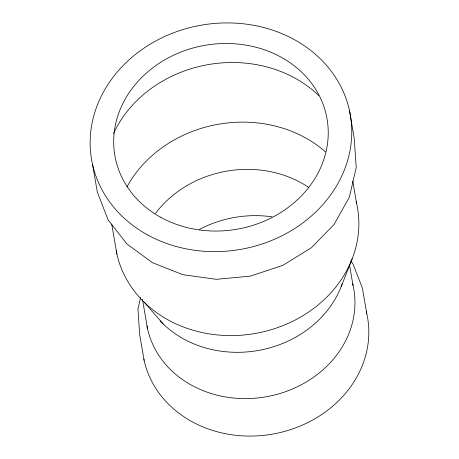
<?xml version="1.0" encoding="UTF-8"?>
<svg xmlns="http://www.w3.org/2000/svg" width="459" height="459" viewBox="0 0 459 459"><rect width="100%" height="100%" fill="white"/><g stroke="black" fill="none" stroke-linecap="round" stroke-linejoin="round"><path stroke-width="0.69" d="M140.678 297.334L137.947 309.085L139.708 334.806L144.126 360.39M341.198 286.559L352.173 258.824M144.551 302.59L163.22 324.008M350.796 261.016L353 263.839L362.352 287.965L366.77 313.549M349.379 110.143L354.164 137.861L356.236 167.552L349.391 197.095L334.089 224.451L311.374 247.745L282.819 265.371L250.396 276.129L216.321 279.313L182.917 274.717L152.434 262.668L126.931 243.987L108.129 219.93L97.319 192.114L92.534 164.402M352.759 181.098L356.637 203.538M349.534 265.164L353.051 285.504M142.451 299.285L147.54 328.742M111.709 224.026L116.913 254.177M342.196 283.869A105.031 91.048 -9.8 0 1 261.395 349.878A105.031 91.048 -9.8 0 1 160.243 320.99M155.624 213.269A105.031 91.048 -9.8 0 1 308.85 187.524M356.15 201.478A122.53 106.224 -9.8 0 1 259.209 332.712A122.53 106.224 -9.8 0 1 116.207 250.712M127.057 186.704A122.53 106.224 -9.8 0 1 325.448 151.854M113.551 133.471A122.53 106.224 -9.8 0 1 318.701 95.518M366.293 311.523A113.78 98.639 -9.8 0 1 277.288 433.193A113.78 98.639 -9.8 0 1 143.828 358.995M352.569 283.473A105.031 91.048 -9.8 0 1 269.72 396.094A105.031 91.048 -9.8 0 1 146.978 326.01M199.464 229.38A105.031 91.048 -9.8 0 1 272.015 216.82M160.879 217.4A107.664 93.332 -9.8 0 0 327.967 139.41A107.664 93.332 -9.8 0 0 174.024 55.011A107.664 93.332 -9.8 0 0 160.879 217.4M147.735 235.002A131.285 113.815 -9.8 0 0 351.445 139.834A131.285 113.815 -9.8 0 0 163.685 36.978A131.285 113.815 -9.8 0 0 147.735 235.002"/></g></svg>
